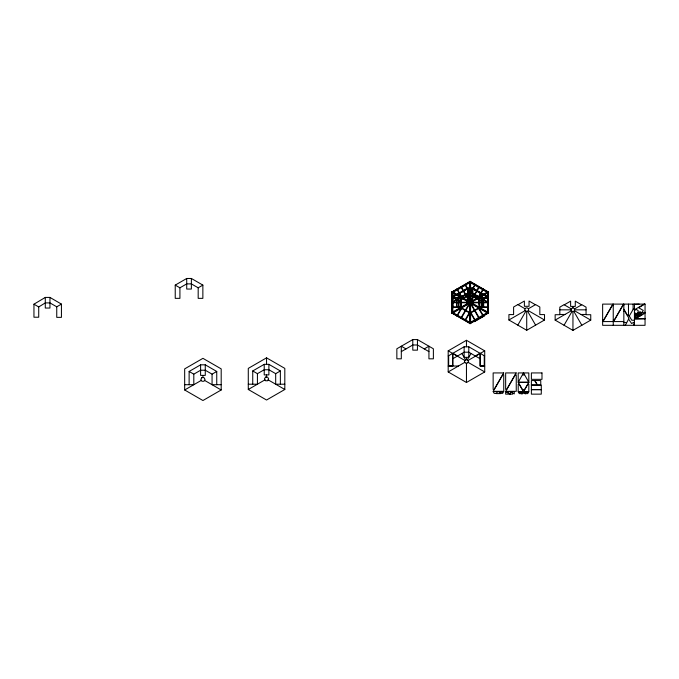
<?xml version="1.0" encoding="UTF-8"?>
<svg xmlns="http://www.w3.org/2000/svg" width="679" height="679" viewBox="0 0 679 679"><rect width="100%" height="100%" fill="white"/><g stroke="black" fill="none" stroke-linecap="round" stroke-linejoin="round"><path stroke-width="1.02" d="M56.747 306.815L49.949 302.902L45.289 302.902L38.72 306.95L38.72 317.22L33.95 317.22L33.95 304.192L45.289 297.419L49.949 297.419L61.433 304.107L61.433 317.356L56.747 317.356L56.747 306.815L61.433 304.107M452.324 297.351L456.755 294.313M483.236 306.959L483.66 299.566L483.643 306.959M528.814 382.065L528.814 372.932L518.204 372.932L518.204 382.065M461.397 296.995L461.016 297.742M487.471 297.13L472.873 288.159L467.373 288.176L452.087 297.215L459.029 301.221L452.248 296.816L456.169 294.491M456.755 294.796L468.213 288.422M459.199 296.74L459.666 295.934M459.624 296.986L460.09 296.18M461.016 297.258L460.761 307.918L470.123 313.325L479.484 307.918L479.23 297.258M452.095 313.189L452.095 291.834M458.979 301.187L467.373 295.951L472.873 296.036L481.555 300.5M470.36 281.556L451.858 292.233M461.661 298.166L462.127 297.36M462.085 298.412L462.552 297.606M454.115 314.36L454.582 313.554M471.913 283.533L472.38 282.727M456.831 315.922L461.228 308.19M470.589 291.97L475.096 284.289M457.128 316.1L461.635 308.419M470.997 292.208L475.393 284.467M467.169 301.34L467.627 300.534M467.593 301.586L468.06 300.78M461.024 317.806L469.24 303.581M461.431 318.044L469.639 303.819M470.768 303.42L471.234 302.613L488.625 312.654L488.159 313.46L471.073 303.598M472.194 304.243L472.66 303.437M472.618 304.489L473.085 303.683M476.76 298.2L483.703 294.185L488.159 297.215M477.176 298.437L484.119 294.423L487.938 296.859M465.039 320.123L469.257 312.824M478.619 296.604L482.837 289.296M477.558 298.743L484.339 294.779L487.87 296.901M482.65 289.729L483.117 288.923M482.956 289.908L483.423 289.101M465.438 320.361L469.656 313.053M483.236 289.534L478.967 296.969L472.873 293.447M482.956 299.736L479.433 297.614L487.505 302.274M487.505 301.79L479.832 297.385L483.355 299.498M483.516 294.296L472.873 288.244L467.373 288.244M467.865 322.296L468.34 321.498M485.672 291.478L486.13 290.663M481.114 300.797L472.457 295.976M477.693 307.426L478.16 306.619M478.126 307.672L478.593 306.866M487.454 292.505L470.123 282.498L452.791 292.505L452.791 312.518L470.123 322.525L487.454 312.518L487.692 292.106M469.893 323.467L488.388 312.79M488.159 291.834L488.159 313.189M480.155 308.843L480.622 308.037M480.588 309.089L481.055 308.283M448.191 371.939L464.869 362.306A1.443 1.443 0 0 1 464.869 360.473L465.989 359.564L468.043 360.473A1.443 1.443 0 0 1 468.043 362.306L484.721 371.939L484.721 350.848L466.456 340.298L448.191 350.848L448.191 371.939L466.456 382.481L484.721 371.939M467.364 359.819L471.022 353.487M518.026 304.71L524.383 301.035L524.383 306.305L529.043 306.305L529.043 301.035L535.4 304.71M525.13 308.809L525.368 308.402A1.884 1.884 0 0 1 528.067 308.402L528.296 308.809A1.443 1.443 0 0 1 528.296 310.634L527.184 311.551L525.13 310.634A1.443 1.443 0 0 1 525.13 308.809L517.822 304.582L513.604 307.018L513.604 314.589L508.919 314.589L508.919 319.996L526.717 330.274L544.516 319.996L544.516 314.589L539.83 314.589L539.83 307.018L535.612 304.582L528.296 308.809M517.814 325.139L525.809 311.296M523.484 372.932L518.247 382.243L528.788 382.243L523.534 372.932M564.257 304.82L570.615 301.153L570.615 306.416L575.274 306.416L575.274 301.153L581.631 304.82M523.543 391.664L527.897 384.119L528.814 384.356L528.814 391.664L518.213 391.664L518.213 384.356L519.129 384.119L523.484 391.664M571.362 308.92L571.132 310.345L572.482 311.669L574.298 311.152L574.527 308.92A1.443 1.443 0 0 0 572.949 308.011A1.443 1.443 0 0 0 571.362 308.92L564.045 304.701L559.827 307.137L559.827 314.708L555.15 314.708L555.15 320.115L572.949 330.384L590.747 320.115L590.747 314.708L586.062 314.708L586.062 307.137L581.844 304.701L574.527 308.92M564.045 325.249L572.041 311.415M612.916 304.107L603.555 320.327L602.638 320.089M623.517 304.107L614.156 320.327L613.239 320.089M473.832 321.057L484.5 315.294L474.01 321.362L473.484 320.59M175.233 285.104L186.717 278.475L191.376 278.475L202.86 285.104L202.86 298.353L198.183 298.353L198.183 287.811L191.376 283.89L186.717 283.89L179.918 287.811L179.918 298.353L175.233 298.353L175.233 285.104L179.918 287.811M198.183 287.811L202.86 285.104M189.127 384.704L189.127 371.455L200.602 364.827L205.27 364.827L216.745 371.455L216.745 384.704M184.671 384.704L193.804 384.704L193.804 374.163L200.602 370.233L205.27 370.233L212.069 374.154L212.069 384.704L221.193 384.704M184.671 389.975L202.936 400.525L221.193 389.975L221.193 368.884L202.936 358.342L184.671 368.884L184.671 389.975L201.349 380.35M212.069 374.154L216.745 371.455M266.55 357.841L248.285 368.391L248.285 389.483L266.55 400.024L284.815 389.483L284.815 368.391L266.55 357.841L266.55 364.334M252.741 384.204L252.741 370.963L264.224 364.334L268.884 364.334L280.368 370.963L280.368 384.204M248.285 384.204L257.426 384.204L257.426 373.662L264.224 369.741L268.884 369.741L275.682 373.662L275.682 384.204L284.815 384.204M248.285 389.483L264.971 379.85M275.682 373.662L280.368 370.963M460.735 286.716L461.134 286.479L469.639 301.213M451.858 291.97L470.123 281.42L488.388 291.97L488.388 313.061L470.123 323.603L451.858 313.061L451.858 291.97L468.943 301.832M467.373 288.617L457.171 294.593M456.543 295.153L452.333 297.351M457.383 294.669L467.373 288.906M460.294 296.842L461.397 296.205M469.019 291.8L470.123 291.164L471.226 291.8M460.761 297.105L470.123 291.698L479.484 297.105M452.749 301.79L460.854 297.674L452.749 302.274M461.228 296.893L467.373 293.345M463.129 298.03L467.373 295.492M468.773 301.196L469.656 300.687M468.145 302.749L469.342 300.687M471.319 300.916L468.934 300.916M468.714 302.792L451.628 312.654L452.095 313.46L469.181 303.598M451.858 313.061L468.943 303.19M470.997 302.011L488.388 291.97M468.934 304.107L471.319 304.107M472.1 302.282L470.912 304.345M470.589 304.345L471.472 303.827M424.248 348.921L428.933 346.214L428.933 358.826L433.38 358.826L433.38 348.785L417.449 339.585L412.79 339.585L396.85 348.785L396.85 358.826L401.306 358.826L401.306 346.214L405.991 348.921M401.306 351.62L412.79 344.991L417.449 344.991L428.933 351.62M471.226 313.223L470.123 313.859L469.019 313.223M478.848 308.826L479.951 308.19L479.951 306.916M474.281 321.362L484.373 315.54M508.919 319.996L525.13 310.634M448.191 355.983L464.122 346.791L468.79 346.791L484.721 355.983M452.647 358.826L464.122 352.197L468.79 352.197L480.265 358.826M475.351 355.983L480.036 353.284L480.036 365.989L484.254 365.989L484.254 355.72M468.043 360.473L484.721 350.848M555.15 320.115L571.362 310.753M634.449 309.751L644.218 304.107M644.634 304.107L638.693 307.782L643.259 310.413L642.088 312.433L643.463 313.231A1.443 1.443 0 0 1 645.05 312.315M634.449 310.524L636.274 309.471L638.107 310.524L638.107 317.025L636.274 318.086L634.449 317.025M634.449 312.637L636.274 313.69L640.034 311.686L641.867 312.739L641.867 314.852L640.034 315.913L636.274 313.859L634.449 314.912M628.635 319.172L631.631 323.527L633.651 322.355L634.449 323.73A1.443 1.443 0 0 0 633.532 325.317M645.05 313.155L635.281 318.791L645.05 318.561M479.391 297.674L479.832 297.385M484.339 294.779L483.906 295.068L487.921 297.105M472.032 288.422L483.49 294.796M468.213 288.583L472.032 288.6M468.213 288.643L472.032 288.643M469.656 290.162L470.589 290.162M469.656 290.663L470.589 290.663M469.656 291.486L470.589 291.486M469.656 291.834L470.123 291.834M469.656 292.182L470.123 292.182M488.388 292.233L469.893 281.556M451.858 292.59L452.324 292.59M487.921 292.59L488.388 292.59M469.656 293.005L470.589 293.005M468.213 293.167L472.032 293.167M451.858 293.413L452.324 293.413M487.921 293.413L488.388 293.413M469.656 293.498L470.589 293.498M452.324 293.676L452.791 293.676M467.373 293.583L472.873 293.583M487.454 293.676L487.921 293.676M467.373 293.829L468.213 293.829M472.032 293.829L478.602 297.13L470.123 292.242L461.228 297.377L461.228 307.646L470.123 312.79L479.018 307.646L478.848 296.995M451.858 293.905L452.324 293.905M487.921 293.905L488.388 293.905M487.921 294.075L488.388 294.075M452.324 294.177L452.791 294.177M487.454 294.177L487.921 294.177M452.324 294.567L452.791 294.567M487.454 294.567L487.921 294.567M487.921 294.576L488.388 294.576M468.213 295.637L472.032 295.569M451.858 295.713L452.324 295.713M487.921 295.713L488.388 295.713M467.797 295.976L467.373 288.159M468.213 295.976L472.032 295.976M451.858 296.214L452.324 296.214M487.921 296.214L488.388 296.214M452.324 296.383L452.791 296.383M487.454 296.383L487.921 296.383M468.213 296.46L472.032 296.46M487.921 297.351L483.703 295.153M452.324 297.648L459.708 297.648M480.545 297.648L487.921 297.648M451.858 297.708L452.324 297.708M487.921 297.708L488.388 297.708M451.858 298.056L452.791 298.056M487.454 298.056L488.388 298.056M452.324 298.115L460.761 298.115M479.484 298.115L487.921 298.115M460.761 298.276L461.228 298.276M479.018 298.276L479.484 298.276M468.213 298.675L472.032 298.675M452.324 298.879L452.791 298.879M487.454 298.879L487.921 298.879M452.324 299.371L452.791 299.371M469.656 299.363L470.589 299.363M487.454 299.371L487.921 299.371M451.858 299.549L452.324 299.549M487.921 299.549L488.388 299.549M469.656 299.855L470.589 299.855M451.858 300.042L452.324 300.042M487.921 300.042L488.388 300.042M452.324 301.018L452.791 301.018M460.761 301.018L461.228 301.018M469.656 301.035L470.589 301.035M479.018 301.018L479.484 301.018M487.454 301.018L487.921 301.018M452.324 301.518L452.791 301.518M487.454 301.518L487.921 301.518M452.324 302.282L467.729 302.282M452.324 302.69L467.729 302.749M452.324 303.513L452.791 303.513M487.454 303.513L487.921 303.513M452.324 304.005L452.791 304.005M460.761 304.005L461.228 304.005M469.656 303.997L470.589 303.997M479.018 304.005L479.484 304.005M487.454 304.005L487.921 304.005M634.449 304.345L639.134 304.107M451.858 304.99L452.324 304.99M487.921 304.99L488.388 304.99M469.656 305.168L470.589 305.168M451.858 305.482L452.324 305.482M487.921 305.482L488.388 305.482M613.239 305.592L612.322 305.363L602.969 321.574L613.239 321.574M623.84 305.592L622.932 305.363L613.57 321.574L623.84 321.574M452.324 305.652L452.791 305.652M469.656 305.66L470.589 305.66M487.454 305.652L487.921 305.652M452.324 306.153L452.791 306.153M487.454 306.153L487.921 306.153M460.761 306.755L461.228 306.755M479.018 306.755L479.484 306.755M451.858 306.976L460.761 306.916M479.484 306.916L488.388 306.976M451.858 307.324L460.761 307.383M479.484 307.383L488.388 307.324M452.324 308.639L452.791 308.639M487.454 308.639L487.921 308.639M451.858 308.818L452.324 308.818M487.921 308.818L488.388 308.818M634.449 308.937L633.532 308.707L629.314 316.015L631.75 320.233L634.449 320.233M451.858 309.31L452.324 309.31M487.921 309.31L488.388 309.31M559.827 309.836L571.132 309.836M574.765 309.836L586.062 309.836M452.324 310.456L452.791 310.456M487.454 310.456L488.388 310.456M487.921 310.948L488.388 310.948M451.858 311.118L452.324 311.118M487.921 311.118L488.388 311.118M623.84 311.254L624.756 311.016L628.983 318.332L625.334 325.317M469.656 311.525L470.589 311.525M451.858 311.619L452.324 311.619M487.921 311.619L488.388 311.619M469.656 312.017L470.589 312.017M451.858 312.442L452.324 312.442M487.921 312.442L488.388 312.442M451.858 312.79L470.36 323.467M469.656 314.369L470.589 314.369M559.827 314.47L564.92 314.47M580.969 314.47L586.062 314.47M469.656 314.861L470.589 314.861M634.449 318.909L645.05 318.909M623.84 322.55L626.547 322.55M448.191 366.023L458.427 366.023M484.721 366.023L480.265 366.023L480.265 353.419M531.385 385.001L540.756 385.001L540.756 380.554L531.385 380.554L531.385 394.143L541.29 394.143L541.29 385.12L531.385 385.12M531.385 389.576L541.29 389.576M531.385 389.687L541.29 389.687M497.368 391.775L499.481 391.775L500.533 393.608L496.307 393.608L497.368 391.545L493.141 391.545L494.193 393.37L496.307 393.37M629.391 315.642L627.566 315.642L623.84 309.2M574.527 310.753L590.747 320.115M528.296 310.634L544.516 319.996M472.873 288.617L483.109 294.533L472.873 288.702M472.873 288.906L482.862 294.669M478.848 296.205L479.951 296.842M472.873 295.492L477.159 297.971L472.873 295.577M470.589 300.687L471.472 301.196M472.1 302.749L470.912 300.687M469.181 301.425L452.095 291.563L451.628 292.369L468.714 302.231M471.302 303.19L488.388 313.061M468.145 302.282L469.342 304.345M468.773 303.827L469.656 304.345M461.397 308.826L460.294 308.19L460.294 306.916M457.561 355.983L452.876 353.284L452.876 365.989L448.658 365.989L448.658 355.72M448.191 350.848L464.869 360.473M510.464 391.808L512.934 393.234L512.67 394.143L510.464 394.143L510.353 391.562L505.88 391.562L510.353 394.143M252.741 370.963L257.426 373.662M268.137 379.85L284.815 389.483M204.515 380.35L221.193 389.975M189.127 371.455L193.804 374.163M33.95 304.192L38.72 306.95M467.398 300.941L467.823 301.187M573.857 311.415L581.844 325.249M527.625 311.296L535.612 325.139M534.848 380.554L537.412 385.001M534.729 380.554L537.301 385.001M480.588 295.934L481.055 296.74M480.155 296.18L480.622 296.986M478.126 297.36L478.593 298.166M477.693 297.606L478.16 298.412M485.918 313.944L486.147 314.352L485.672 313.554M467.865 282.727L468.34 283.533M484.102 314.462L484.551 315.268M484.119 315.107L484.551 315.837L474.46 321.668L474.035 320.938M465.438 284.662L469.656 291.97M479.018 308.19L483.236 315.489M465.157 284.289L465.624 285.095M465.039 284.9L469.257 292.208M478.619 308.419L482.837 315.727M472.618 300.534L473.085 301.34M472.194 300.78L472.66 301.586M471.175 301.366L471.642 302.18M479.23 317.806L471.014 303.581L470.606 303.819L478.822 318.044M461.024 287.217L469.24 301.442M467.593 303.437L468.06 304.243M467.169 303.683L467.627 304.489M457.128 288.923L461.635 296.604M470.997 312.824L475.393 320.556M462.263 298.446L458.732 300.568M456.831 289.101L461.287 296.969M470.589 313.053L475.096 320.734M460.854 297.674L460.455 297.444M454.115 290.663L454.582 291.478M471.913 321.498L472.363 322.313M453.691 290.909L454.234 291.673M462.085 306.619L462.552 307.426M461.661 306.866L462.127 307.672M459.624 308.037L460.09 308.843M459.199 308.283L459.666 309.089M461.89 353.487L465.548 359.819M634.449 304.107L634.449 325.317M633.108 304.107L633.108 309.2M628.474 304.107L628.474 315.412M623.84 304.107L623.84 325.317M613.239 304.107L613.239 325.317M572.949 306.416L572.949 308.011M572.949 311.669L572.949 330.384M526.717 311.551L526.717 330.274M487.997 297.309L487.997 306.959M487.598 297.538L487.683 307.383M483.567 299.863L483.482 307.383M483.389 302.282L483.389 302.749M483.168 300.093L483.168 306.959M481.394 301.12L481.394 306.959M481.326 301.162L481.241 307.383M473.153 302.282L473.153 302.749M472.873 288.159L472.873 296.036M472.805 302.282L472.805 302.749M472.457 288.176L472.457 299.091L467.797 299.091L467.797 288.176M472.032 288.176L472.032 299.091M471.939 302.002L471.939 303.021M470.123 281.42L470.123 301.501M470.123 303.521L470.123 323.603M468.79 346.791L468.79 357.358L464.122 357.358L464.122 346.791M468.213 288.176L468.213 299.091M467.441 302.282L467.441 302.749M467.093 302.282L467.093 302.749M466.456 340.298L466.456 346.791M466.456 357.358L466.456 359.564M464.869 362.306A1.443 1.443 0 0 0 466.456 363.223L466.456 382.481M459.012 306.959L458.851 301.12M458.452 300.89L458.52 306.959M457.213 302.282L457.213 302.749M457.009 307.383L456.594 299.566L456.763 307.383M456.857 302.282L456.857 302.749M452.749 296.867L452.732 306.959M452.647 353.419L452.647 366.023M451.747 302.282L451.747 302.749M417.449 339.585L417.449 350.152L412.79 350.152L412.79 339.585M268.884 364.334L268.884 374.901L264.224 374.901L264.224 364.334M266.55 374.901L266.55 377.108M205.27 364.827L205.27 375.394L200.602 375.394L200.602 364.827M202.936 375.394L202.936 377.6M191.376 278.475L191.376 289.05L186.717 289.05L186.717 278.475M49.949 297.419L49.949 308.045L45.289 308.045L45.289 297.419M468.043 362.306A1.443 1.443 0 0 1 466.456 363.223M524.426 374.698A1.443 1.443 0 0 1 522.601 374.698M201.875 377.6L200.823 379.434L201.875 381.258L203.989 381.258L205.041 379.434L203.989 377.6L201.875 377.6M265.497 377.108L264.437 378.933L265.497 380.766L267.611 380.766L268.663 378.933L267.611 377.108L265.497 377.108M469.07 300.687L468.009 302.511L469.07 304.345L471.184 304.345L472.236 302.511L471.184 300.687L469.07 300.687M469.656 301.697L469.181 302.511L469.656 303.326L470.598 303.326L471.065 302.511L470.598 301.697L469.656 301.697M479.111 286.479L470.606 301.213L471.014 301.442L479.518 286.716L479.111 286.479M503.682 372.932L494.057 389.61L493.141 389.381L493.141 372.932L503.682 372.932M502.825 374.647L493.2 391.333L503.742 391.333L503.742 374.884L502.825 374.647M502.528 391.545L502.061 392.36L499.481 391.545L500.533 393.37L502.647 393.37L503.699 391.545L502.528 391.545M516.193 372.932L506.559 389.61L505.651 389.381L505.651 372.932L516.193 372.932M515.336 374.647L505.702 391.333L516.252 391.333L516.252 374.884L515.336 374.647M512.076 392.012L511.813 392.454L514.283 393.879L514.283 391.545L512.076 391.545L512.076 392.012M521.268 391.783L520.793 392.598L518.213 391.783L519.265 393.608L521.379 393.608L522.44 391.783L521.268 391.783M522.44 392.012L521.379 393.845L522.55 393.845L523.017 393.031L525.605 393.845L524.544 392.012L522.44 392.012M528.788 382.353L524.426 389.899A1.443 1.443 0 0 0 522.601 389.899L518.247 382.353L528.788 382.353M527.6 391.783L527.133 392.598L524.544 391.783L525.605 393.608L527.719 393.608L528.771 391.783L527.6 391.783M488.159 291.563L470.768 301.603L471.234 302.41L488.625 292.369L488.159 291.563M488.006 296.816L481.012 300.856L488.006 296.816M636.274 315.031L635.459 315.497L635.459 316.439L636.274 316.915L637.089 316.439L637.089 315.497L636.274 315.031M640.034 312.858L639.219 313.325L639.219 314.267L640.034 314.742L640.849 314.267L640.849 313.325L640.034 312.858M470.589 281.42L469.656 281.42L469.656 301.501L470.589 301.501L470.589 281.42M488.498 302.282L471.498 302.282L471.498 302.749L488.498 302.749L488.498 302.282M470.589 303.521L469.656 303.521L469.656 323.603L470.589 323.603L470.589 303.521M645.05 304.107L602.638 304.107L602.638 325.317L645.05 325.317L645.05 304.107M541.986 372.932L531.385 372.932L531.385 379.34L541.986 379.34L541.986 372.932M510.116 394.143L505.651 394.143L505.651 391.562L510.116 394.143M456.313 295.009L455.906 294.779L456.347 295.068M481.801 306.959L481.801 300.89L481.725 306.959"/></g></svg>
